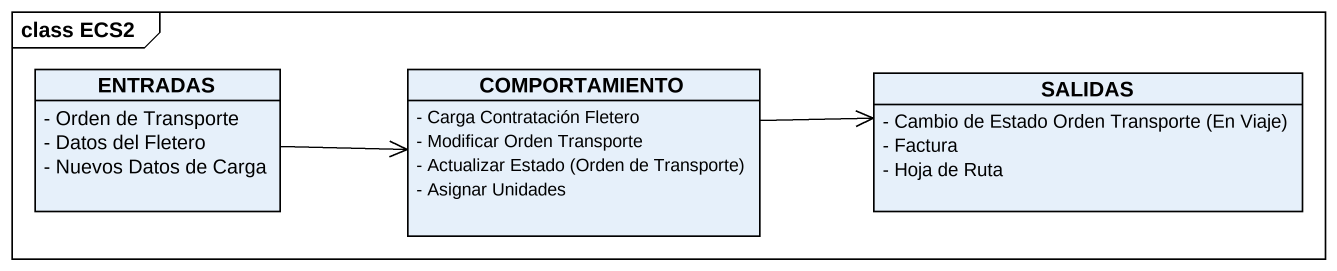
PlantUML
@startuml
mainframe class ECS2
hide circle
hide empty members
skinparam classAttributeIconSize 0
class ENTRADAS {
  - Orden de Transporte
  - Datos del Fletero
  - Nuevos Datos de Carga
}
class COMPORTAMIENTO {
  - Carga Contratación Fletero
  - Modificar Orden Transporte
  {field} - Actualizar Estado (Orden de Transporte)
  - Asignar Unidades
}
class SALIDAS {
  {field} - Cambio de Estado Orden Transporte (En Viaje)
  - Factura
  - Hoja de Ruta
}
ENTRADAS -right-> COMPORTAMIENTO
COMPORTAMIENTO -right-> SALIDAS
@enduml
